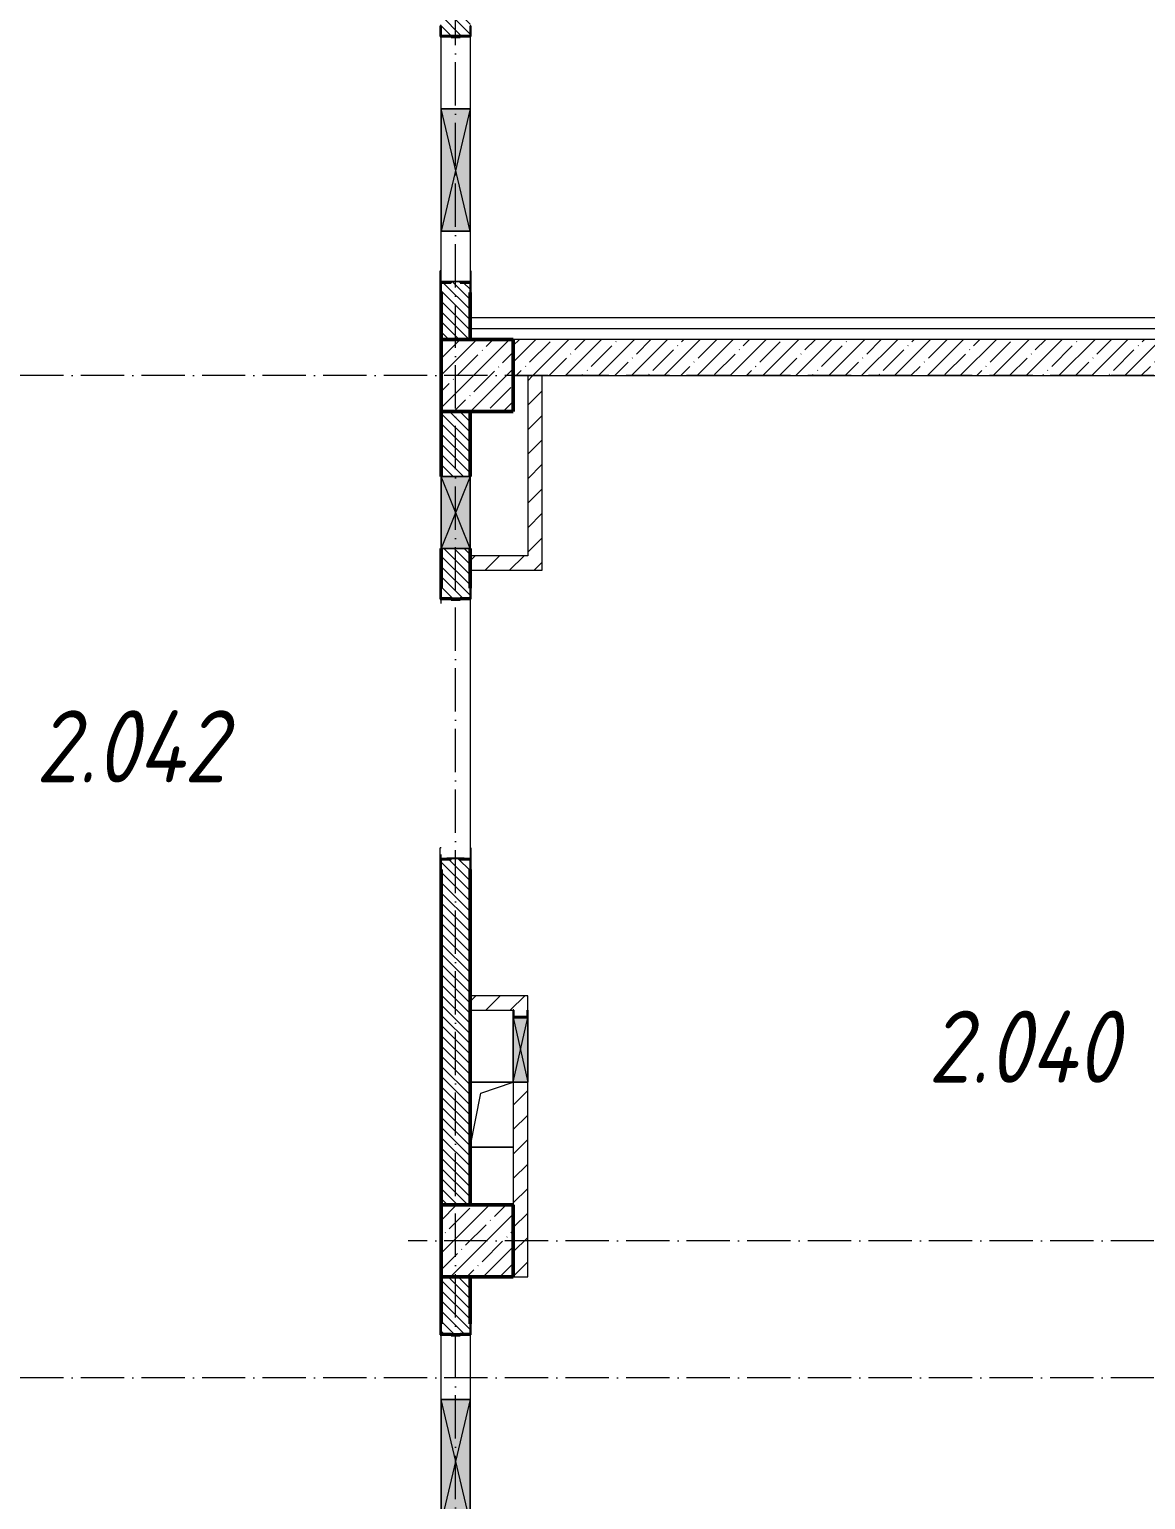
# Model space of a CAD drawing. Header units: millimetres. Extents: x -213536 to 1564669, y -45299 to 942238.
# Drawn here: x 634677 to 642417, y 580082 to 590275 of the extents above; entities that cross this region are included whole.
import ezdxf

# ---------------------------------------------------------------- set-up
doc = ezdxf.new("R2010")
doc.units = ezdxf.units.MM
doc.linetypes.add('50_200_ШТРИХ_1Т_ш5_п1_п1_', pattern=[700, 500, -100, 0, -100])
for name, color, linetype, lineweight in [('3.1) ЖБ окна 1.2 м', 102, 'Continuous', 30), ('A-DETL-____-OTLN-4', 7, 'Continuous', 18), ('A-DETL-GENF-OTLN', 7, 'Continuous', 9), ('A-FLOR-____-OTLN', 7, 'Continuous', 9), ('A-GENM-____-MCUT', 7, 'Continuous', 25), ('A-GENM-____-OTLN', 7, 'Continuous', 9), ('A-GENM-____-OTLN-1', 7, 'Continuous', 25), ('A-GLAZ-____-OTLN', 7, 'Continuous', 9), ('A-WALL-____-MCUT-1', 7, 'Continuous', 9), ('A-WALL-____-MCUT-2', 7, 'Continuous', 50), ('A-WALL-____-PATT-1', 7, 'Continuous', 9), ('A-WALL-FNSH-MCUT-1', 7, 'Continuous', 9), ('I-WALL-____-OTLN', 7, 'Continuous', 9), ('S-COLS-____-MCUT', 7, 'Continuous', 50), ('S-COLS-____-OTLN', 7, 'Continuous', 9), ('S-GRID-____-OTLN-1', 7, '50_200_ШТРИХ_1Т_ш5_п1_п1_', 9), ('Марки помещений', 7, 'Continuous', 9)]:
    doc.layers.add(name, color=color, linetype=linetype, lineweight=lineweight)
doc.styles.add('ISOCPEUR_I_3', font='isocpeui.ttf', dxfattribs={"width": 0.85, "height": 2.2})
pattern_1 = [(45, (544282.64, 571544.04), (-84.85281, 84.85281), [])]
pattern_2 = [(135, (544282.637, 571544.04), (-35.35534, -35.35534), [])]

# ---------------------------------------------------------------- blocks, each defined once
blk = doc.blocks.new('BSC_Колонна _Прямоугольная - 500х500-V25-АР1_План отверстий 2 этажа в осях 1-64_А-ГГ')
at = {"layer": 'S-COLS-____-OTLN'}
h = blk.add_hatch(dxfattribs=at)
h.set_pattern_fill('FP_54', color=256, style=0, pattern_type=2)
h.set_pattern_definition([(45, (-93500, -16331.04), (-114.04925, 114.04925), []), (45, (-93385.95, -16331.04), (-114.04925, 114.04925), [201.613, -40.323, 3.353, -36.97])])
h.paths.add_polyline_path([(-250, -250), (250, -250), (250, 250), (-250, 250)], flags=0)
at = {"layer": 'S-COLS-____-MCUT'}
for p, q in [((250, 250), (-250, 250)), ((-250, 250), (-250, -250)), ((250, -250), (250, 250)), ((-250, -250), (250, -250))]:
    blk.add_line(p, q, dxfattribs=at)
blk = doc.blocks.new('BSC_Колонна _Прямоугольная - 500х500-V76-АР1_План отверстий 2 этажа в осях 1-64_А-ГГ')
at = {"layer": 'S-COLS-____-OTLN'}
h = blk.add_hatch(dxfattribs=at)
h.set_pattern_fill('FP_105', color=256, style=0, pattern_type=2)
h.set_pattern_definition([(45, (-93500, -10331.04), (-114.04925, 114.04925), []), (45, (-93385.95, -10331.04), (-114.04925, 114.04925), [201.613, -40.323, 3.353, -36.97])])
h.paths.add_polyline_path([(-250, -250), (250, -250), (250, 250), (-250, 250)], flags=0)
at = {"layer": 'S-COLS-____-MCUT'}
for p, q in [((250, 250), (-250, 250)), ((-250, 250), (-250, -250)), ((250, -250), (250, 250)), ((-250, -250), (250, -250))]:
    blk.add_line(p, q, dxfattribs=at)
blk = doc.blocks.new('АР_Перемычка - АР_Перемычка-28448550-АР1_План отверстий 2 этажа в осях 1-64_А-ГГ')
at = {"layer": 'A-GENM-____-OTLN'}
blk.add_line((-350, -100), (-342, -100), dxfattribs=at)
blk = doc.blocks.new('Фахверк_СКБ_Уголок - 200_3960-28268576-АР1_План отверстий 2 этажа в осях 1-64_А-ГГ')
at = {"layer": 'A-GENM-____-MCUT'}
for p, q in [((200, 156), (125, 156)), ((125, 156), (125, 81)), ((131, 81), (131, 150)), ((131, 150), (200, 150)), ((200, 150), (200, 156)), ((125, 81), (131, 81)), ((131, 19), (125, 19)), ((125, 19), (125, -56)), ((131, -50), (131, 19)), ((125, -56), (200, -56)), ((200, -50), (131, -50)), ((200, -56), (200, -50))]:
    blk.add_line(p, q, dxfattribs=at)
blk = doc.blocks.new('154_Стойка_СКБ_Уголок - СМ-2480_200-28346303-АР1_План отверстий 2 этажа в осях 1-64_А-ГГ')
at = {"layer": 'A-GENM-____-MCUT'}
for p, q in [((125, 156), (125, 81)), ((200, 156), (125, 156)), ((131, 81), (131, 150)), ((131, 150), (200, 150)), ((200, 150), (200, 156)), ((125, 81), (131, 81)), ((131, 19), (125, 19)), ((125, 19), (125, -56)), ((131, -50), (131, 19)), ((125, -56), (200, -56)), ((200, -50), (131, -50)), ((200, -56), (200, -50))]:
    blk.add_line(p, q, dxfattribs=at)
blk = doc.blocks.new('Стойка_Влож_Полоса боковая - Полоса-28213942-АР1_План отверстий 2 этажа в осях 1-64_А-ГГ')
at = {"layer": 'A-GENM-____-OTLN'}
for p, q in [((-5, 60), (0, 60)), ((-5, -60), (-5, 60)), ((0, 31), (0, -31)), ((0, -60), (-5, -60))]:
    blk.add_line(p, q, dxfattribs=at)
blk = doc.blocks.new('Стойка_Влож_Уголок_Опорный - Уголок-28213941-АР1_План отверстий 2 этажа в осях 1-64_А-ГГ')
at = {"layer": 'A-GENM-____-OTLN'}
for p, q in [((-212, -6), (-212, 0)), ((0, 0), (0, -6)), ((-212, -75), (-212, -6)), ((-212, -6), (-206, -6)), ((-212, -75), (-206, -75)), ((-6, -6), (0, -6)), ((-6, -75), (0, -75)), ((0, -6), (0, -75))]:
    blk.add_line(p, q, dxfattribs=at)
blk = doc.blocks.new('АР_Перемычка - АР_Перемычка-28444941-АР1_План отверстий 2 этажа в осях 1-64_А-ГГ')
at = {"layer": 'A-GENM-____-OTLN'}
blk.add_line((-400, -100), (-392, -100), dxfattribs=at)
blk = doc.blocks.new('AR_Отверстие прямоугольное _в плите_ - AR_Отверстие прямоугольное _в плите_-30552603-АР1_План отверстий 2 этажа в осях 1-64_А-ГГ')
at = {"layer": 'A-GENM-____-OTLN'}
for p, q in [((150, 225), (-150, 225)), ((-75, 150), (150, 225)), ((-150, -225), (-75, 150)), ((-150, -225), (150, -225))]:
    blk.add_line(p, q, dxfattribs=at)
blk = doc.blocks.new('AR_Отверстие прямоугольное _в стене_ - AR_Отверстие прямоугольное _в стене__ОВ-36797345-АР1_План отверстий 2 этажа в осях 1-64_А-ГГ')
at = {"layer": 'A-GLAZ-____-OTLN'}
blk.add_hatch(color=256, dxfattribs=at).paths.add_polyline_path([(-225, 47), (-225, -50), (225, -50), (225, 50), (-225, 50)], flags=0)
at = {"layer": 'A-DETL-GENF-OTLN'}
for p, q in [((-225, -50), (-225, 50)), ((-225, 50), (225, 50)), ((225, 50), (-225, -50)), ((-225, 50), (225, -50)), ((225, 50), (-225, 50)), ((-225, 50), (-225, -50)), ((225, -50), (-225, -50)), ((-225, -50), (225, -50))]:
    blk.add_line(p, q, dxfattribs=at)
blk = doc.blocks.new('AR_Отверстие прямоугольное _в стене_ - AR_Отверстие прямоугольное _в стене__ОВ-36854551-АР1_План отверстий 2 этажа в осях 1-64_А-ГГ')
at = {"layer": 'A-GLAZ-____-OTLN'}
blk.add_hatch(color=256, dxfattribs=at).paths.add_polyline_path([(250, -100), (250, 100), (-250, 100), (-250, -100)], flags=0)
at = {"layer": 'A-DETL-GENF-OTLN'}
for p, q in [((-250, -100), (-250, 100)), ((-250, 100), (250, 100)), ((250, 100), (-250, -100)), ((-250, 100), (250, -100)), ((250, 100), (-250, 100)), ((-250, 100), (-250, -100)), ((250, 100), (250, -100)), ((250, -100), (250, 100)), ((250, -100), (-250, -100)), ((-250, -100), (250, -100))]:
    blk.add_line(p, q, dxfattribs=at)
blk = doc.blocks.new('AR_Отверстие прямоугольное _в стене_ - AR_Отверстие прямоугольное _в стене__ОВ-36798040-АР1_План отверстий 2 этажа в осях 1-64_А-ГГ')
at = {"layer": 'A-GLAZ-____-OTLN'}
blk.add_hatch(color=256, dxfattribs=at).paths.add_polyline_path([(425, -100), (425, 100), (-425, 100), (-425, -100)], flags=0)
at = {"layer": 'A-DETL-GENF-OTLN'}
for p, q in [((-425, -100), (-425, 100)), ((-425, 100), (425, 100)), ((425, 100), (-425, -100)), ((-425, 100), (425, -100)), ((425, 100), (-425, 100)), ((-425, 100), (-425, -100)), ((425, 100), (425, -100)), ((425, -100), (425, 100)), ((425, -100), (-425, -100)), ((-425, -100), (425, -100))]:
    blk.add_line(p, q, dxfattribs=at)
blk = doc.blocks.new('154_Фахверк_СКБ_Швеллер - Тип_100_3960_зеркало-36793856-АР1_План отверстий 2 этажа в осях 1-64_А-ГГ')
at = {"layer": 'A-GENM-____-MCUT'}
for p, q in [((175, 50), (125, 50)), ((125, 50), (125, -50)), ((128, 47), (175, 47)), ((128, -47), (128, 47)), ((175, 47), (175, 50)), ((125, -50), (175, -50)), ((175, -47), (128, -47)), ((175, -50), (175, -47))]:
    blk.add_line(p, q, dxfattribs=at)
blk = doc.blocks.new('2этаж')
at = {"layer": 'S-GRID-____-OTLN-1', "color": 251, "ltscale": 0.6, "true_color": 0x636466}
for p, q in [((77758.3, 454533.3), (77758.3, 508896.9)), ((88482.7, 475347), (51735.1, 475347)), ((88482.7, 469347), (77429.6, 469347)), ((88482.7, 468397), (-20037.2, 468397))]:
    blk.add_line(p, q, dxfattribs=at)

msp = doc.modelspace()

# ---------------------------------------------------------------- hatches: boundary and pattern name
at = {"layer": 'A-WALL-____-PATT-1'}
h = msp.add_hatch(dxfattribs=at)
h.set_pattern_fill('FP_6', color=256, style=0, pattern_type=2)
h.set_pattern_definition(pattern_2)
h.paths.add_polyline_path([(637732.6, 588125.1), (637732.6, 588519.1), (637663.6, 588519.1), (637663.6, 588525.1), (637601.6, 588525.1), (637601.6, 588519.1), (637532.6, 588519.1), (637532.6, 588125.1), (637692.6, 588125.1)], flags=0)
h.paths.add_polyline_path([(637601.6, 590225.1), (637663.6, 590225.1), (637663.6, 590231.1), (637732.6, 590231.1), (637732.6, 590625.1), (637532.6, 590625.1), (637532.6, 590231.1), (637601.6, 590231.1)], flags=0)
h = msp.add_hatch(dxfattribs=at)
h.set_pattern_fill('FP_25', color=256, style=0, pattern_type=2)
h.set_pattern_definition([(45, (544282.64, 571544.04), (-114.04925, 114.04925), []), (45, (544396.69, 571544.04), (-114.04925, 114.04925), [201.612, -40.322, 3.353, -36.97])])
h.paths.add_polyline_path([(645032.6, 587875.1), (645032.6, 588125.1), (638032.6, 588125.1), (638032.6, 587875.1), (645014.4, 587875.1)], flags=0)
h = msp.add_hatch(dxfattribs=at)
h.set_pattern_fill('FP_4', color=256, style=0, pattern_type=2)
h.set_pattern_definition(pattern_1)
h.paths.add_polyline_path([(638232.6, 586625.1), (638232.6, 587875.1), (638132.6, 587875.1), (638132.6, 586625.1)], flags=0)
h = msp.add_hatch(dxfattribs=at)
h.set_pattern_fill('FP_6', color=256, style=0, pattern_type=2)
h.set_pattern_definition(pattern_2)
h.paths.add_polyline_path([(637532.6, 582125.1), (637732.6, 582125.1), (637732.6, 584519.1), (637663.6, 584519.1), (637663.6, 584525.1), (637601.6, 584525.1), (637601.6, 584519.1), (637532.6, 584519.1), (637532.6, 582599.9)], flags=0)
h.paths.add_polyline_path([(637663.6, 586325.1), (637663.6, 586331.1), (637732.6, 586331.1), (637732.6, 586675.1), (637532.6, 586675.1), (637533.6, 586331.1), (637601.6, 586331.1), (637601.6, 586325.1)], flags=0)
h.paths.add_polyline_path([(637663.4, 587175.1), (637732.6, 587175.1), (637732.6, 587625.1), (637532.6, 587625.1), (637532.6, 587175.1)], flags=0)
h = msp.add_hatch(dxfattribs=at)
h.set_pattern_fill('FP_4', color=256, style=0, pattern_type=2)
h.set_pattern_definition(pattern_1)
h.paths.add_polyline_path([(637732.6, 586525.1), (638232.6, 586525.1), (638232.6, 586625.1), (637732.6, 586625.1)], flags=0)
h = msp.add_hatch(dxfattribs=at)
h.set_pattern_fill('FP_4', color=256, style=0, pattern_type=2)
h.set_pattern_definition(pattern_1)
h.paths.add_polyline_path([(638129.6, 583475.1), (638132.6, 583475.1), (638132.6, 583575.1), (637732.6, 583575.1), (637732.6, 583475.1), (638035.6, 583475.1)], flags=0)
h = msp.add_hatch(dxfattribs=at)
h.set_pattern_fill('FP_4', color=256, style=0, pattern_type=2)
h.set_pattern_definition(pattern_1)
h.paths.add_polyline_path([(638132.6, 581625.1), (638132.6, 582975.1), (638032.6, 582975.1), (638032.6, 581625.1)], flags=0)
h.paths.add_polyline_path([(638129.6, 583428.1), (638129.6, 583475.1), (638035.6, 583475.1), (638035.6, 583428.1)], flags=0)
h = msp.add_hatch(dxfattribs=at)
h.set_pattern_fill('FP_6', color=256, style=0, pattern_type=2)
h.set_pattern_definition(pattern_2)
h.paths.add_polyline_path([(637732.6, 579125.1), (637732.6, 579519.1), (637663.6, 579519.1), (637663.6, 579525.1), (637601.6, 579525.1), (637601.6, 579519.1), (637532.6, 579519.1), (637532.6, 579125.1)], flags=0)
h.paths.add_polyline_path([(637663.6, 581225.1), (637663.6, 581231.1), (637732.6, 581231.1), (637732.6, 581625.1), (637532.6, 581625.1), (637532.6, 581231.1), (637601.6, 581231.1), (637601.6, 581225.1)], flags=0)

# ---------------------------------------------------------------- linework, layer by layer
at = {"layer": 'A-DETL-____-OTLN-4'}
for p, q in [((645282.6, 588275.1), (637732.6, 588275.1)), ((645282.6, 588200.1), (637732.6, 588200.1))]:
    msp.add_line(p, q, dxfattribs=at)
at = {"layer": 'A-FLOR-____-OTLN'}
for p, q in [((637732.6, 582975.1), (638032.6, 582975.1)), ((638032.6, 582525.1), (637732.6, 582525.1))]:
    msp.add_line(p, q, dxfattribs=at)
at = {"layer": 'A-WALL-____-MCUT-1'}
for p, q in [((645032.6, 588125.1), (638032.6, 588125.1)), ((638032.6, 587875.1), (645032.6, 587875.1))]:
    msp.add_line(p, q, dxfattribs=at)
at = {"layer": 'A-WALL-____-MCUT-2'}
for p, q in [((637601.6, 590225.1), (637663.6, 590225.1)), ((637532.6, 588450.1), (637532.6, 588125.1)), ((637732.6, 588125.1), (637732.6, 588450.1)), ((637532.6, 587625.1), (637532.6, 587175.1)), ((637732.6, 587175.1), (637732.6, 587625.1)), ((637532.6, 586675.1), (637532.6, 586400.1)), ((637732.6, 586400.1), (637732.6, 586675.1)), ((637601.6, 586325.1), (637663.6, 586325.1)), ((637532.6, 584450.1), (637532.6, 582125.1)), ((637732.6, 582125.1), (637732.6, 584450.1)), ((637532.6, 581625.1), (637532.6, 581300.1)), ((637732.6, 581300.1), (637732.6, 581625.1)), ((637601.6, 581225.1), (637663.6, 581225.1))]:
    msp.add_line(p, q, dxfattribs=at)
at = {"layer": 'A-WALL-FNSH-MCUT-1'}
for p, q in [((638132.6, 587875.1), (638132.6, 586625.1)), ((638232.6, 586525.1), (638232.6, 587875.1)), ((638132.6, 586625.1), (637732.6, 586625.1)), ((637732.6, 586525.1), (638232.6, 586525.1)), ((638132.6, 583575.1), (637732.6, 583575.1)), ((637732.6, 583575.1), (637732.6, 583475.1)), ((637732.6, 583475.1), (638032.6, 583475.1)), ((638132.6, 583475.1), (638132.6, 583575.1)), ((638032.6, 582975.1), (638032.6, 582125.1)), ((638132.6, 581625.1), (638132.6, 582975.1)), ((638032.6, 581625.1), (638132.6, 581625.1))]:
    msp.add_line(p, q, dxfattribs=at)
at = {"layer": 'I-WALL-____-OTLN'}
for p, q in [((637532.6, 589725.1), (637532.6, 590225.1)), ((637732.6, 590225.1), (637732.6, 589725.1)), ((637532.6, 588525.1), (637532.6, 588875.1)), ((637732.6, 588875.1), (637732.6, 588525.1)), ((637532.6, 586295.1), (637532.6, 586325.1)), ((637732.6, 586325.1), (637732.6, 584525.1)), ((637532.6, 584525.1), (637532.6, 584555.1)), ((637532.6, 580775.1), (637532.6, 581225.1)), ((637732.6, 581225.1), (637732.6, 580775.1))]:
    msp.add_line(p, q, dxfattribs=at)

# ---------------------------------------------------------------- block references
at = {"layer": '3.1) ЖБ окна 1.2 м'}
msp.add_blockref('2этаж', (559874.3, 112528.1), dxfattribs=at)
at = {"layer": 'A-GENM-____-OTLN'}
for name, p, rotation in [('Стойка_Влож_Уголок_Опорный - Уголок-28213941-АР1_План отверстий 2 этажа в осях 1-64_А-ГГ', (637526.6, 588525.1), 180), ('Стойка_Влож_Полоса боковая - Полоса-28213942-АР1_План отверстий 2 этажа в осях 1-64_А-ГГ', (637632.6, 588525.1), 269.9999999999999), ('АР_Перемычка - АР_Перемычка-28448550-АР1_План отверстий 2 этажа в осях 1-64_А-ГГ', (637632.6, 588525.1), 89.9999999999999), ('Стойка_Влож_Уголок_Опорный - Уголок-28213941-АР1_План отверстий 2 этажа в осях 1-64_А-ГГ', (637526.6, 584525.1), 180), ('Стойка_Влож_Полоса боковая - Полоса-28213942-АР1_План отверстий 2 этажа в осях 1-64_А-ГГ', (637632.6, 584525.1), 269.9999999999999), ('АР_Перемычка - АР_Перемычка-28444941-АР1_План отверстий 2 этажа в осях 1-64_А-ГГ', (637632.6, 584525.1), 89.9999999999999)]:
    msp.add_blockref(name, p, dxfattribs=dict(at, rotation=rotation))
msp.add_blockref('AR_Отверстие прямоугольное _в плите_ - AR_Отверстие прямоугольное _в плите_-30552603-АР1_План отверстий 2 этажа в осях 1-64_А-ГГ', (637882.6, 582750.1), dxfattribs=at)
at = {"layer": 'A-GENM-____-OTLN-1'}
for name, p, rotation in [('Фахверк_СКБ_Уголок - 200_3960-28268576-АР1_План отверстий 2 этажа в осях 1-64_А-ГГ', (637682.6, 590100.1), 89.9999999999999), ('154_Стойка_СКБ_Уголок - СМ-2480_200-28346303-АР1_План отверстий 2 этажа в осях 1-64_А-ГГ', (637582.6, 588650.1), 269.9999999999999), ('Фахверк_СКБ_Уголок - 200_3960-28268576-АР1_План отверстий 2 этажа в осях 1-64_А-ГГ', (637682.6, 586200.1), 89.9999999999999), ('154_Стойка_СКБ_Уголок - СМ-2480_200-28346303-АР1_План отверстий 2 этажа в осях 1-64_А-ГГ', (637582.6, 584650.1), 269.9999999999999), ('154_Фахверк_СКБ_Швеллер - Тип_100_3960_зеркало-36793856-АР1_План отверстий 2 этажа в осях 1-64_А-ГГ', (638082.6, 583300.1), 90), ('Фахверк_СКБ_Уголок - 200_3960-28268576-АР1_План отверстий 2 этажа в осях 1-64_А-ГГ', (637682.6, 581100.1), 89.9999999999999)]:
    msp.add_blockref(name, p, dxfattribs=dict(at, rotation=rotation))
at = {"layer": 'A-GLAZ-____-OTLN'}
for name, p, rotation in [('AR_Отверстие прямоугольное _в стене_ - AR_Отверстие прямоугольное _в стене__ОВ-36798040-АР1_План отверстий 2 этажа в осях 1-64_А-ГГ', (637632.6, 589300.1), 269.9999999999999), ('AR_Отверстие прямоугольное _в стене_ - AR_Отверстие прямоугольное _в стене__ОВ-36854551-АР1_План отверстий 2 этажа в осях 1-64_А-ГГ', (637632.6, 586925.1), 269.9999999999999), ('AR_Отверстие прямоугольное _в стене_ - AR_Отверстие прямоугольное _в стене__ОВ-36797345-АР1_План отверстий 2 этажа в осях 1-64_А-ГГ', (638082.6, 583200.1), 90), ('AR_Отверстие прямоугольное _в стене_ - AR_Отверстие прямоугольное _в стене__ОВ-36798040-АР1_План отверстий 2 этажа в осях 1-64_А-ГГ', (637632.6, 580350.1), 269.9999999999999)]:
    msp.add_blockref(name, p, dxfattribs=dict(at, rotation=rotation))
at = {"layer": 'S-COLS-____-OTLN'}
for name, p in [('BSC_Колонна _Прямоугольная - 500х500-V25-АР1_План отверстий 2 этажа в осях 1-64_А-ГГ', (637782.6, 587875.1)), ('BSC_Колонна _Прямоугольная - 500х500-V76-АР1_План отверстий 2 этажа в осях 1-64_А-ГГ', (637782.6, 581875.1))]:
    msp.add_blockref(name, p, dxfattribs=at)

# ---------------------------------------------------------------- texts
at = {"layer": 'Марки помещений', "char_height": 500, "width": 817.721, "attachment_point": 1, "style": 'ISOCPEUR_I_3'}
for s, insert in [('2.042', (634722.3, 585554.1)), ('2.040', (640910.3, 583471.9))]:
    msp.add_mtext(s, dxfattribs=dict(at, insert=insert))

doc.saveas('drawing.dxf')
